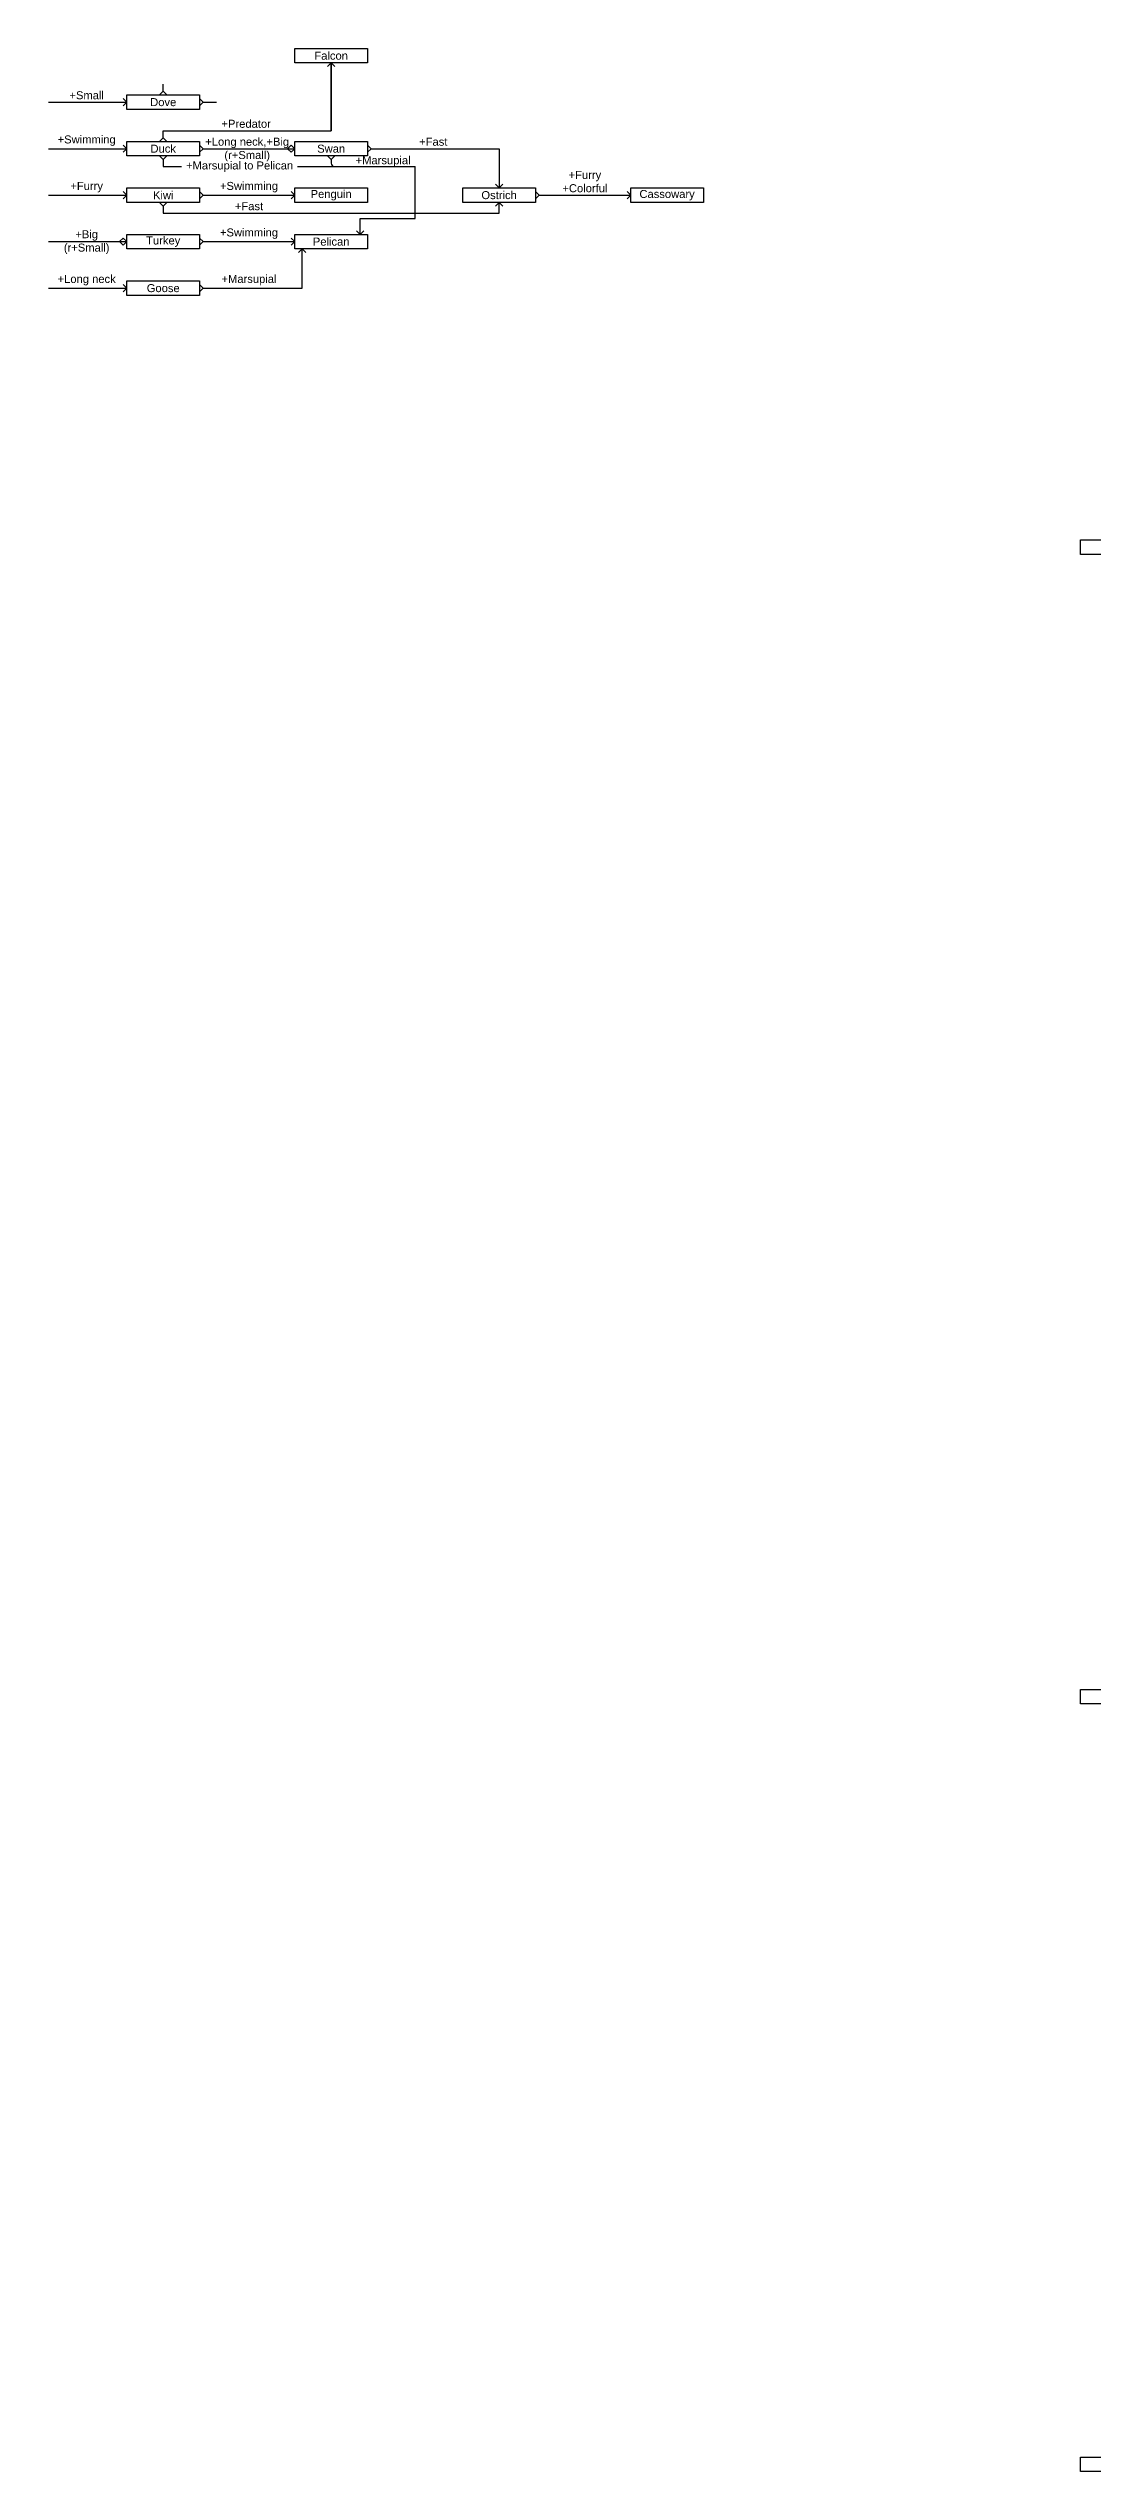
# Model space of a CAD drawing. Header units: millimetres. Extents: x 1066 to 3127, y 223 to 2380.
# Drawn here: x 1276 to 1602, y 1481 to 2238 of the extents above; entities that cross this region are included whole.
import ezdxf

# ---------------------------------------------------------------- set-up
doc = ezdxf.new("R2010")
doc.units = ezdxf.units.MM
doc.styles.get("Standard").update_dxf_attribs({"font": 'arial.ttf'})

msp = doc.modelspace()

# ---------------------------------------------------------------- linework, layer by layer
for p, q in [((1362.8, 2231.85), (1363.93, 2232.98)), ((1363.93, 2232.98), (1363.93, 2211.8)), ((1365.06, 2231.85), (1363.93, 2232.98)), ((1363.93, 2211.8), (1363.93, 2232.98)), ((1311.46, 2224.11), (1311.46, 2226.33)), ((1275.6, 2220.72), (1300.12, 2220.72)), ((1300.12, 2220.72), (1298.98, 2221.85)), ((1298.98, 2219.59), (1300.12, 2220.72)), ((1310.33, 2222.98), (1311.46, 2224.11)), ((1311.46, 2224.11), (1312.59, 2222.98)), ((1323.93, 2220.72), (1322.8, 2221.85)), ((1322.8, 2219.59), (1323.93, 2220.72)), ((1323.93, 2220.72), (1328.08, 2220.72)), ((1311.46, 2209.59), (1311.46, 2211.8)), ((1311.46, 2211.8), (1363.93, 2211.8)), ((1275.6, 2206.19), (1300.12, 2206.19)), ((1300.12, 2206.19), (1298.98, 2207.32)), ((1298.98, 2205.06), (1300.12, 2206.19)), ((1310.33, 2208.46), (1311.46, 2209.59)), ((1310.33, 2203.93), (1311.46, 2202.8)), ((1311.46, 2209.59), (1312.59, 2208.46)), ((1311.46, 2202.8), (1312.59, 2203.93)), ((1311.46, 2202.8), (1311.46, 2200.58)), ((1323.93, 2206.19), (1322.8, 2207.32)), ((1322.8, 2205.06), (1323.93, 2206.19)), ((1323.93, 2206.19), (1352.59, 2206.19)), ((1350.33, 2206.19), (1351.46, 2207.32)), ((1351.46, 2205.06), (1350.33, 2206.19)), ((1352.59, 2206.19), (1351.46, 2207.32)), ((1351.46, 2205.06), (1352.59, 2206.19)), ((1362.8, 2203.93), (1363.93, 2202.8)), ((1363.93, 2202.8), (1365.06, 2203.93)), ((1376.4, 2206.19), (1375.27, 2207.32)), ((1375.27, 2205.06), (1376.4, 2206.19)), ((1376.4, 2206.19), (1416.4, 2206.19)), ((1416.4, 2206.19), (1416.4, 2193.93)), ((1311.46, 2200.58), (1317.13, 2200.58)), ((1390.17, 2184.41), (1390.17, 2200.58)), ((1415.27, 2195.06), (1416.4, 2193.93)), ((1416.4, 2193.93), (1417.53, 2195.06)), ((1275.6, 2191.67), (1300.12, 2191.67)), ((1300.12, 2191.67), (1298.98, 2192.8)), ((1298.98, 2190.54), (1300.12, 2191.67)), ((1310.33, 2189.41), (1311.46, 2188.28)), ((1311.46, 2188.28), (1312.59, 2189.41)), ((1311.46, 2188.28), (1311.46, 2186.06)), ((1323.93, 2191.67), (1322.8, 2192.8)), ((1322.8, 2190.54), (1323.93, 2191.67)), ((1323.93, 2191.67), (1352.59, 2191.67)), ((1352.59, 2191.67), (1351.46, 2192.8)), ((1351.46, 2190.54), (1352.59, 2191.67)), ((1416.4, 2189.41), (1415.27, 2188.28)), ((1416.4, 2186.06), (1416.4, 2189.41)), ((1417.53, 2188.28), (1416.4, 2189.41)), ((1428.88, 2191.67), (1427.75, 2192.8)), ((1427.75, 2190.54), (1428.88, 2191.67)), ((1428.88, 2191.67), (1457.53, 2191.67)), ((1457.53, 2191.67), (1456.4, 2192.8)), ((1456.4, 2190.54), (1457.53, 2191.67)), ((1311.46, 2186.06), (1416.4, 2186.06)), ((1373.01, 2179.41), (1371.88, 2180.54)), ((1373.01, 2179.41), (1373.01, 2184.41)), ((1373.01, 2184.41), (1390.17, 2184.41)), ((1374.14, 2180.54), (1373.01, 2179.41)), ((1275.6, 2177.15), (1300.12, 2177.15)), ((1297.85, 2177.15), (1298.98, 2178.28)), ((1298.98, 2176.02), (1297.85, 2177.15)), ((1300.12, 2177.15), (1298.98, 2178.28)), ((1298.98, 2176.02), (1300.12, 2177.15)), ((1323.93, 2177.15), (1322.8, 2178.28)), ((1322.8, 2176.02), (1323.93, 2177.15)), ((1323.93, 2177.15), (1352.59, 2177.15)), ((1352.59, 2177.15), (1351.46, 2178.28)), ((1351.46, 2176.02), (1352.59, 2177.15)), ((1353.72, 2173.76), (1354.85, 2174.89)), ((1354.85, 2162.62), (1354.85, 2174.89)), ((1354.85, 2174.89), (1355.98, 2173.76)), ((1275.6, 2162.62), (1300.12, 2162.62)), ((1300.12, 2162.62), (1298.98, 2163.76)), ((1298.98, 2161.49), (1300.12, 2162.62)), ((1323.93, 2162.62), (1322.8, 2163.76)), ((1322.8, 2161.49), (1323.93, 2162.62)), ((1323.93, 2162.62), (1354.85, 2162.62))]:
    msp.add_line(p, q)
for points in [[(1352.59, 2237.5), (1375.27, 2237.5), (1375.27, 2232.98), (1352.59, 2232.98)], [(1300.12, 2222.98), (1322.8, 2222.98), (1322.8, 2218.46), (1300.12, 2218.46)], [(1300.12, 2208.46), (1322.8, 2208.46), (1322.8, 2203.93), (1300.12, 2203.93)], [(1352.59, 2208.46), (1375.27, 2208.46), (1375.27, 2203.93), (1352.59, 2203.93)], [(1300.12, 2193.93), (1322.8, 2193.93), (1322.8, 2189.41), (1300.12, 2189.41)], [(1352.59, 2193.93), (1375.27, 2193.93), (1375.27, 2189.41), (1352.59, 2189.41)], [(1405.06, 2193.93), (1427.75, 2193.93), (1427.75, 2189.41), (1405.06, 2189.41)], [(1457.53, 2193.93), (1480.22, 2193.93), (1480.22, 2189.41), (1457.53, 2189.41)], [(1300.12, 2179.41), (1322.8, 2179.41), (1322.8, 2174.89), (1300.12, 2174.89)], [(1352.59, 2179.41), (1375.27, 2179.41), (1375.27, 2174.89), (1352.59, 2174.89)], [(1300.12, 2164.89), (1322.8, 2164.89), (1322.8, 2160.36), (1300.12, 2160.36)], [(1598.05, 2083.97), (1620.73, 2083.97), (1620.73, 2079.45), (1598.05, 2079.45)], [(1598.05, 1724.91), (1620.73, 1724.91), (1620.73, 1720.39), (1598.05, 1720.39)], [(1598.05, 1485.11), (1620.73, 1485.11), (1620.73, 1480.59), (1598.05, 1480.59)]]:
    msp.add_lwpolyline(points, close=True)
msp.add_lwpolyline([(1363.93, 2202.8), (1363.93, 2201.69, 0.414214), (1365.04, 2200.58, 5.027339)], format="xyb")
msp.add_lwpolyline([(1353.37, 2200.58), (1390.17, 2200.58)])

# ---------------------------------------------------------------- texts
at = {"char_height": 2.5}
for s, insert, width, attachment_point in [('Falcon', (1363.93, 2235.24), 22.686, 5), ('+Small', (1287.54, 2221.6), 22.686, 8), ('Dove', (1311.46, 2220.72), 22.686, 5), ('+Swimming', (1287.54, 2207.08), 22.686, 8), ('+Predator', (1337.38, 2212.69), 22.686, 8), ('Duck', (1311.46, 2206.19), 22.686, 5), ('+Long neck,+Big\\P(r+Small)', (1337.69, 2202.21), 29.7868, 8), ('Swan', (1363.93, 2206.19), 22.686, 5), ('+Marsupial', (1380.16, 2200.58), 22.686, 8), ('+Fast', (1395.84, 2207.08), 22.686, 8), ('+Furry', (1287.54, 2192.56), 22.686, 8), ('+Marsupial to Pelican', (1318.58, 2200.58), 55.833, 4), ('+Swimming', (1338.26, 2192.56), 22.686, 8), ('+Furry\\P+Colorful', (1443.21, 2192.56), 22.686, 8), ('Kiwi', (1311.46, 2191.67), 22.686, 5), ('+Fast', (1338.26, 2186.95), 22.686, 8), ('Penguin', (1363.93, 2191.67), 22.686, 5), ('Ostrich', (1416.4, 2191.67), 22.686, 5), ('Cassowary', (1468.88, 2191.67), 22.686, 5), ('+Big\\P(r+Small)', (1287.54, 2173.3), 22.686, 8), ('+Swimming', (1338.26, 2178.03), 22.686, 8), ('Turkey', (1311.46, 2177.15), 22.686, 5), ('Pelican', (1363.93, 2177.15), 22.686, 5), ('+Long neck', (1287.54, 2163.51), 22.686, 8), ('+Marsupial', (1338.26, 2163.51), 22.686, 8), ('Goose', (1311.46, 2162.62), 22.686, 5)]:
    msp.add_mtext(s, dxfattribs=dict(at, insert=insert, width=width, attachment_point=attachment_point))

doc.saveas('drawing.dxf')
